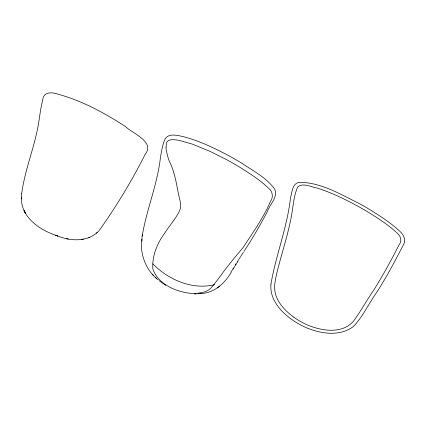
<?xml version="1.0" encoding="UTF-8"?>
<svg xmlns="http://www.w3.org/2000/svg" width="426" height="426" viewBox="0 0 426 426"><rect width="100%" height="100%" fill="white"/><g stroke="black" fill="none" stroke-linecap="round" stroke-linejoin="round"><path stroke-width="0.64" d="M96.516 233.134C85.125 242.479 68.49 240.866 55.753 235.168L57.936 236.052C40.385 230.514 20.826 217.798 21.321 197.174M21.3 198.899L21.508 193.436M142.06 238.15L142.044 241.132M141.762 239.05C139.845 254.338 145.91 270.372 158.179 279.882M21.71 193.5C24.809 170.017 34.32 147.902 38.351 124.573C39.756 116.532 40.486 108.348 42.664 100.456C43.021 91.702 51.615 91.888 58.112 94.199C82.293 100.84 104.594 113.018 125.537 126.586C131.943 133.178 155.421 141.736 145.218 154.239C131.916 180.752 116.41 206.264 99.274 230.413M142.151 236.382C146.422 209.826 157.38 184.708 160.394 157.876C161.497 151.326 162.482 144.579 165.277 138.519C169.575 132.88 177.759 135.532 183.515 136.687C199.341 140.878 214.23 147.971 228.629 155.639A250.658 192.573 16.4 0 1 241.499 163.025C253.039 170.879 266.458 177.599 274.738 189.203C278.279 197.627 269.291 204.789 266.969 212.409C259.807 225.652 252.442 238.81 244.029 251.303M141.965 237.378L142.348 234.667M232.596 269.972L233.453 268.497M232.852 269.035L233.533 267.901M233.954 267.725L236.19 264.104M236.627 263.401L237.932 261.287M231.201 272.32C224.72 283.508 213.921 293.253 200.353 293.61M235.498 264.679L236.142 263.657M239.274 258.742L240.28 257.16M238.347 260.195L238.965 259.226M240.615 256.633L243.448 252.203M237.628 261.324L238.038 260.68M230.983 271.996L232.122 270.249M98.827 230.94L97 232.729M96.249 233.134L97.069 232.452M217.414 287.901L219.534 286.315M88.874 237.665L89.428 237.474M214.555 284.69C192.153 290.165 168.526 279.802 152.865 263.87M81.6 239.391L83.523 239.093M197.802 293.844L201.216 293.525M194.432 293.967L196.301 293.929M66.525 238.736L68.346 239.093M162.46 283.173L165.783 285.34M159.212 280.718L161.923 282.789M293.589 317.035C285.846 311.246 278.423 303.935 275.601 294.414C273.375 286.783 275.537 278.838 277.262 271.33C282.017 252.149 288.487 233.363 291.821 213.841C293.322 204.831 293.924 195.337 297.715 186.95C303.083 182.355 311.108 187.126 317.013 188.004C330.927 192.44 344.171 198.75 356.983 205.71A248.204 190.688 16.4 0 1 368.314 212.249C378.506 218.57 388.714 225.104 397.437 233.395C400.855 236.19 402.208 241.249 399.066 244.79C391.387 260.078 383.059 275.047 374.092 289.621C366.861 299.904 360.923 311.065 353.479 321.183C341.418 334.996 319.42 330.677 304.782 323.76A57.979 45.028 28.9 0 1 293.573 317.056M155.682 277.683L156.661 278.492M152.327 274.222L153.679 275.728M166.044 147.092L166.167 149.824L167.583 155.937A126.144 96.915 16.4 0 0 169.122 160.778C174.218 170.677 176.034 181.391 178.127 192.238C179.133 198.362 182.237 204.853 179.516 210.955C175.448 219.214 169.085 226.057 164.228 233.847C156.837 244.034 152.039 256.18 152.838 268.87C158.014 284.36 176.21 291.975 191.338 293.402C198.298 293.37 206.418 293.12 211.408 287.545C215.125 283.263 218.49 278.689 221.813 274.099C228.522 264.77 236.095 256.005 243.368 247.208C252.868 232.42 263.337 218.085 270.276 201.833C273.407 197.616 272.997 191.695 268.747 188.345C259.908 179.905 249.524 173.297 239.188 166.875A248.257 190.731 16.4 0 0 227.053 159.91L210.353 151.502L192.334 144.105L178.675 140.245L172.615 139.563L169.457 140.106A7.135 5.485 16.4 0 0 166.593 142.662L166.044 147.092M270.952 284.131C269.472 298.631 280.01 310.932 290.979 318.909A61.743 47.909 28.2 0 0 302.907 326.13C318.105 333.446 339.08 337.504 353.484 326.438C363.005 316.513 368.644 303.642 376.621 292.518C386.425 277.299 394.902 261.255 403.225 245.195C406.431 240.562 403.757 234.763 399.971 231.419C391.398 223.352 381.478 216.882 371.525 210.668A251.793 193.447 16.4 0 0 359.762 203.814C340.725 194.416 320.9 182.28 299.1 182.285C292.076 183.681 292.151 192.238 290.516 197.68C287.278 227.202 275.904 254.988 270.952 284.131M24.873 212.052L24.026 210.401L25.549 213.373L24.873 212.052"/></g></svg>
